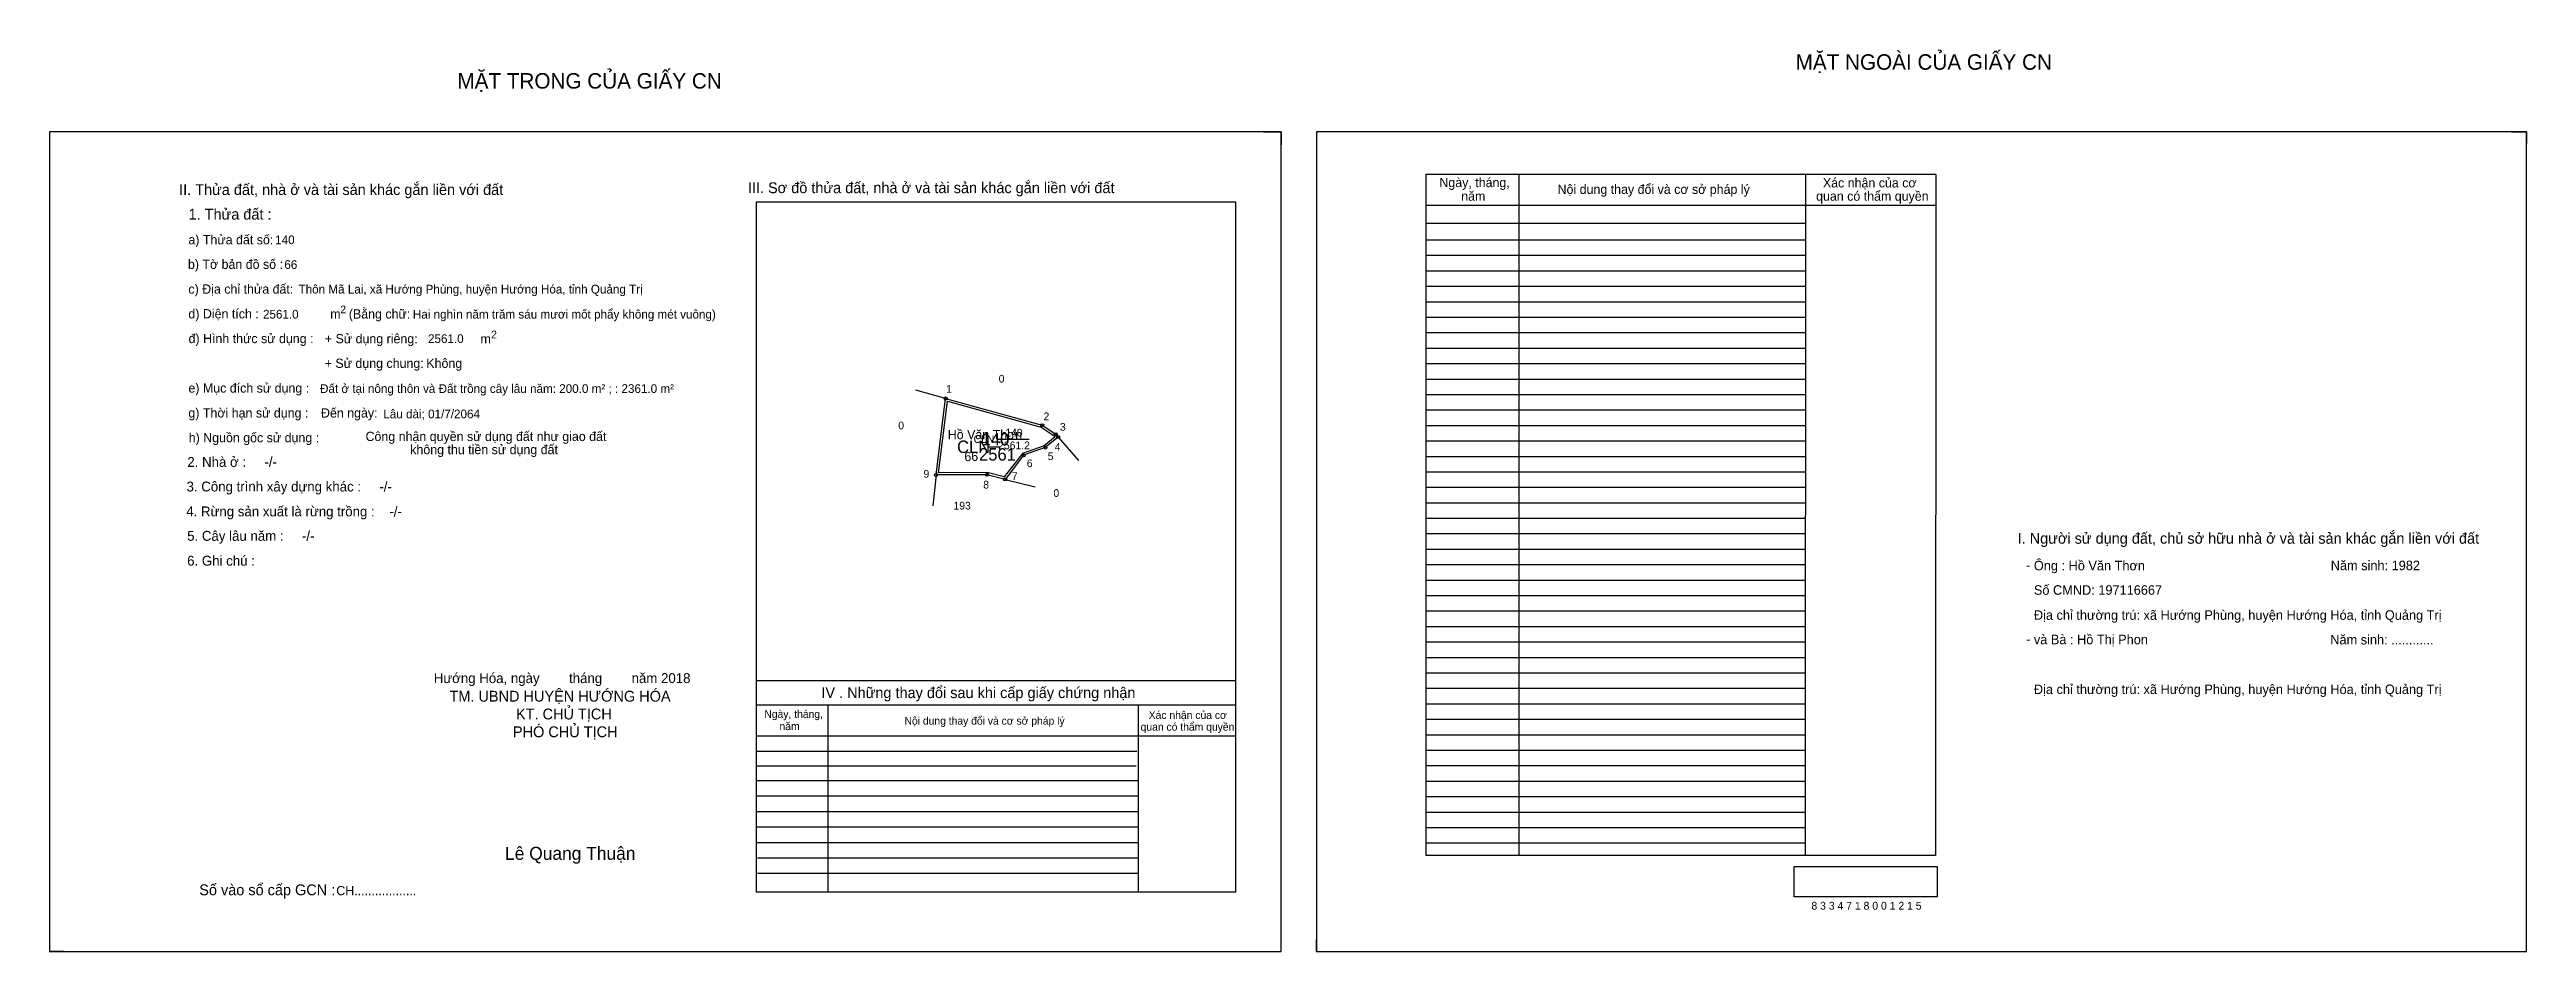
# Model space of a CAD drawing. Extents: x 533000 to 536507, y 1846944 to 1847527.
# Drawn here: x 534906 to 536507, y 1846944 to 1847527 of the extents above.
import ezdxf

# ---------------------------------------------------------------- set-up
doc = ezdxf.new("R2010")
doc.units = 0
for name, color, linetype in [('Default', 7, 'Continuous'), ('Level 10', 7, 'Continuous'), ('Level 11', 7, 'Continuous'), ('Level 13', 7, 'Continuous'), ('Level 2', 7, 'Continuous'), ('Level 27', 7, 'Continuous'), ('Level 3', 7, 'Continuous'), ('Level 36', 7, 'Continuous'), ('Level 4', 7, 'Continuous'), ('Level 5', 7, 'Continuous'), ('Level 55', 7, 'Continuous'), ('Level 6', 7, 'Continuous'), ('Level 7', 7, 'Continuous'), ('Level 8', 7, 'Continuous'), ('Level 9', 7, 'Continuous')]:
    doc.layers.add(name, color=color, linetype=linetype)

msp = doc.modelspace()

# ---------------------------------------------------------------- linework, layer by layer
at = {"layer": 'Level 10'}
for p, q in [((535690.3, 1847473.9), (535701.7, 1847473.9)), ((535701.7, 1847473.9), (535701.7, 1847465.5)), ((536497.1, 1847473.9), (536506.7, 1847473.9)), ((536506.7, 1847473.9), (536506.7, 1847466.5)), ((534905.5, 1846951.7), (534905.5, 1846943.9)), ((534914.7, 1846943.9), (534905.5, 1846943.9)), ((535724.5, 1846943.9), (535724.5, 1846951.7)), ((535724.5, 1846943.9), (535731.5, 1846943.9))]:
    msp.add_line(p, q, dxfattribs=at)
for points in [[(534905.5, 1846943.9), (535701.7, 1846943.9), (535701.7, 1847473.9), (534905.5, 1847473.9)], [(535724.5, 1846943.9), (536506.7, 1846943.9), (536506.7, 1847473.9), (535724.5, 1847473.9)], [(535478.6, 1847252.1), (535484.8, 1847301.5), (535547.2, 1847284.2), (535556, 1847278.4), (535557.6, 1847276.6), (535549.2, 1847269.8), (535535.2, 1847264.8), (535523.3, 1847249.2), (535511.5, 1847252.2)], [(535480.1, 1847253.5), (535486, 1847299.7), (535546.6, 1847282.9), (535555, 1847277.4), (535555.6, 1847276.7), (535548.6, 1847271), (535534.4, 1847265.9), (535522.7, 1847250.8), (535511.7, 1847253.6)]]:
    msp.add_lwpolyline(points, close=True, dxfattribs=at)
at = {"layer": 'Level 11'}
for centre in [(535484.8, 1847301.5), (535547.2, 1847284.2), (535556, 1847278.4), (535557.6, 1847276.6), (535535.2, 1847264.8), (535549.2, 1847269.8), (535478.6, 1847252.1), (535478.6, 1847252.1), (535511.5, 1847252.2), (535523.3, 1847249.2)]:
    msp.add_circle(centre, 1, dxfattribs=at)
at = {"layer": 'Level 27'}
for p, q in [((535484.8, 1847301.5), (535465.5, 1847306.8)), ((535557.6, 1847276.6), (535570.6, 1847261.4)), ((535478.6, 1847252.1), (535476.6, 1847232.2)), ((535523.3, 1847249.2), (535542.7, 1847244.3))]:
    msp.add_line(p, q, dxfattribs=at)
at = {"layer": 'Level 6'}
msp.add_lwpolyline([(536033.4, 1846999), (536125.8, 1846999), (536125.8, 1846979.2), (536033.4, 1846979.2)], close=True, dxfattribs=at)
at = {"layer": 'Level 7'}
for p, q in [((536040.5, 1847403.9), (535795.3, 1847403.9)), ((536040.5, 1847393.9), (535795.3, 1847393.9)), ((536040.5, 1847383.9), (535795.3, 1847383.9)), ((536040.5, 1847373.9), (535795.3, 1847373.9)), ((536040.5, 1847363.9), (535795.3, 1847363.9)), ((536040.5, 1847353.9), (535795.3, 1847353.9)), ((536040.5, 1847343.9), (535795.3, 1847343.9)), ((536040.5, 1847333.9), (535795.3, 1847333.9)), ((536040.5, 1847323.9), (535795.3, 1847323.9)), ((536040.5, 1847313.9), (535795.3, 1847313.9)), ((536040.5, 1847303.9), (535795.3, 1847303.9)), ((536040.5, 1847293.9), (535795.3, 1847293.9)), ((536040.5, 1847283.9), (535795.3, 1847283.9)), ((536040.5, 1847273.9), (535795.3, 1847273.9)), ((535511.9, 1847270.3), (535520.1, 1847270.3)), ((536040.5, 1847263.9), (535795.3, 1847263.9)), ((536040.5, 1847253.9), (535795.3, 1847253.9)), ((536040.5, 1847243.9), (535795.3, 1847243.9)), ((536040.5, 1847233.9), (535795.3, 1847233.9)), ((536040.5, 1847223.9), (535795.3, 1847223.9)), ((536040.5, 1847213.9), (535795.3, 1847213.9)), ((536040.5, 1847203.9), (535795.3, 1847203.9)), ((536040.5, 1847193.9), (535795.3, 1847193.9)), ((536040.5, 1847183.9), (535795.3, 1847183.9)), ((536040.5, 1847173.9), (535795.3, 1847173.9)), ((536040.5, 1847163.9), (535795.3, 1847163.9)), ((536040.5, 1847153.9), (535795.3, 1847153.9)), ((536040.5, 1847143.9), (535795.3, 1847143.9)), ((536040.5, 1847133.9), (535795.3, 1847133.9)), ((536040.5, 1847123.9), (535795.3, 1847123.9)), ((536040.5, 1847113.9), (535795.3, 1847113.9)), ((536040.5, 1847103.9), (535795.3, 1847103.9)), ((536040.5, 1847093.9), (535795.3, 1847093.9)), ((536040.5, 1847083.9), (535795.3, 1847083.9)), ((535608.4, 1847073.3), (535362.3, 1847073.3)), ((536040.5, 1847073.9), (535795.3, 1847073.9)), ((535608, 1847063.8), (535362.3, 1847063.8)), ((535609.3, 1847054.3), (535362.3, 1847054.3)), ((536040.5, 1847063.9), (535795.3, 1847063.9)), ((536040.5, 1847053.9), (535795.3, 1847053.9)), ((535609.3, 1847044.3), (535362.3, 1847044.3)), ((535609.3, 1847034.3), (535362.3, 1847034.3)), ((536040.5, 1847043.9), (535795.3, 1847043.9)), ((536040.5, 1847033.9), (535795.3, 1847033.9)), ((535609.3, 1847024.3), (535362.3, 1847024.3)), ((536040.5, 1847023.9), (535795.3, 1847023.9)), ((535609.3, 1847014.3), (535362.3, 1847014.3)), ((535609.3, 1847004.3), (535363.1, 1847004.3)), ((536040.5, 1847013.9), (535795.3, 1847013.9)), ((535609.3, 1846994.3), (535363.1, 1846994.3))]:
    msp.add_line(p, q, dxfattribs=at)
at = {"layer": 'Level 8'}
for p, q in [((536124.9, 1847446.4), (535795.3, 1847446.4)), ((535795.3, 1847446.4), (535795.3, 1847005.9)), ((535855.3, 1847446.4), (535855.3, 1847005.9)), ((536040.6, 1847446.2), (536040.5, 1847005.9)), ((536124.9, 1847446.4), (536124.7, 1847005.9)), ((535672.3, 1847428.5), (535362.3, 1847428.5)), ((535362.3, 1847428.5), (535362.3, 1846982.5)), ((535672.3, 1846982.5), (535672.3, 1847428.5)), ((536124.9, 1847426.4), (535795.3, 1847426.4)), ((536040.5, 1847414.7), (535795.3, 1847414.7)), ((535672.3, 1847118.9), (535362.3, 1847118.9)), ((535672.3, 1847103.2), (535362.3, 1847103.2)), ((535408.6, 1847103.2), (535408.6, 1846982.5)), ((535609.3, 1847103.2), (535609.3, 1846982.5)), ((535672.3, 1847083.2), (535362.3, 1847083.2)), ((536124.7, 1847005.9), (535795.3, 1847005.9)), ((535362.3, 1846982.5), (535672.3, 1846982.5))]:
    msp.add_line(p, q, dxfattribs=at)
at = {"layer": 'Level 9'}
msp.add_line((535518.8, 1847275.3), (535538.8, 1847275.3), dxfattribs=at)

# ---------------------------------------------------------------- texts
at = {"layer": 'Default'}
for s, p in [('e) Mục đích sử dụng :', (534995.3, 1847305.3)), ('g) Thời hạn sử dụng :', (534995.3, 1847289.2)), ('Đến ngày:', (535081, 1847289.2)), ('h) Nguồn gốc sử dụng :', (534995.5, 1847273.2)), ('Công nhận quyền sử dụng đất như giao đất', (535109.8, 1847274)), ('không thu tiền sử dụng đất', (535138.7, 1847265.5))]:
    msp.add_text(s, height=6, dxfattribs=at).set_placement(p)
at = {"layer": 'Level 13'}
for s, p in [('CLN', (535502.9, 1847272.8)), ('2561.2', (535518.8, 1847268.7)), ('140', (535523.4, 1847276.9))]:
    msp.add_text(s, height=5, dxfattribs=at).set_placement(p)
at = {"layer": 'Level 2'}
msp.add_text('Hồ Văn Thơn', height=6, dxfattribs=at).set_placement((535486.2, 1847275.2))
at = {"layer": 'Level 3'}
msp.add_text('CLN', height=8, dxfattribs=at).set_placement((535492.2, 1847266.3))
at = {"layer": 'Level 36'}
for s, p in [('0', (535519.1, 1847311.8)), ('0', (535454.2, 1847281.6)), ('0', (535554.5, 1847237.9)), ('193', (535489.9, 1847229.7))]:
    msp.add_text(s, height=5, dxfattribs=at).set_placement(p)
at = {"layer": 'Level 4'}
msp.add_text('140', height=8, dxfattribs=at).set_placement((535508.1, 1847271.2))
at = {"layer": 'Level 5'}
msp.add_text('2561', height=8, dxfattribs=at).set_placement((535506.4, 1847261.4))
at = {"layer": 'Level 55'}
for s, height, p in [('1', 0.8, (535484.6, 1847301.5)), ('0', 0.22, (535484.7, 1847301.3)), ('0', 0.22, (535484.7, 1847301.3)), ('0', 0.22, (535484.7, 1847301.3)), ('0', 0.22, (535484.7, 1847301.3)), ('2', 0.8, (535546.9, 1847284.2)), ('0', 0.22, (535547.1, 1847283.9)), ('0', 0.22, (535547.1, 1847283.9)), ('3', 0.8, (535555.7, 1847278.4)), ('0', 0.22, (535555.9, 1847278.2)), ('0', 0.22, (535555.9, 1847278.2)), ('4', 0.8, (535557.3, 1847276.6)), ('0', 0.22, (535557.5, 1847276.4)), ('0', 0.22, (535557.5, 1847276.4)), ('0', 0.22, (535557.5, 1847276.4)), ('6', 0.8, (535535, 1847264.8)), ('0', 0.22, (535535.2, 1847264.6)), ('5', 0.8, (535549, 1847269.8)), ('0', 0.22, (535549.2, 1847269.6)), ('9', 0.8, (535478.3, 1847252.1)), ('193', 0.22, (535478.3, 1847251.8)), ('0', 0.22, (535478.5, 1847251.8)), ('0', 0.22, (535478.5, 1847251.8)), ('8', 0.8, (535511.3, 1847252.2)), ('193', 0.22, (535511.3, 1847252)), ('7', 0.8, (535523, 1847249.2)), ('193', 0.22, (535523, 1847249)), ('0', 0.22, (535523.2, 1847249))]:
    msp.add_text(s, height=height, dxfattribs=at).set_placement(p)
at = {"layer": 'Level 6'}
for s, height, p in [('140', 5.63, (535051.4, 1847401.3)), ('66', 5.63, (535057.3, 1847385.3)), ('Thôn Mã Lai, xã Hướng Phùng, huyện Hướng Hóa, tỉnh Quảng Trị', 5.64, (535066.5, 1847369.4)), ('2561.0', 5.63, (535043.5, 1847353.2)), ('Hai nghìn năm trăm sáu mươi mốt phẩy không mét vuông)', 5.632, (535140.4, 1847353.2)), ('2561.0', 5.63, (535150.2, 1847337.4)), ('Đất ở tại nông thôn và Đất trồng cây lâu năm: 200.0 m² ; : 2361.0 m²', 5.64, (535080.4, 1847305.1)), ('Lâu dài; 01/7/2064', 5.64, (535121.3, 1847288.7)), ('Ông : Hồ Văn Thơn', 6.16, (536188.3, 1847190.4)), ('Năm sinh: 1982', 6.16, (536380.2, 1847190.5)), ('Số CMND: 197116667', 6.16, (536188.3, 1847174.6)), ('Địa chỉ thường trú: xã Hướng Phùng, huyện Hướng Hóa, tỉnh Quảng Trị', 6.16, (536188.3, 1847158.4)), ('và Bà : Hồ Thị Phon', 6.16, (536188.3, 1847142.6)), ('Năm sinh: ............', 6.16, (536379.9, 1847142.5)), ('Địa chỉ thường trú: xã Hướng Phùng, huyện Hướng Hóa, tỉnh Quảng Trị', 6.16, (536188.3, 1847110.4)), ('8 3 3 4 7 1 8 0 0 1 2 1 5', 5.04, (536044.5, 1846971))]:
    msp.add_text(s, height=height, dxfattribs=at).set_placement(p)
at = {"layer": 'Level 7'}
for s, height, p in [('MẶT TRONG CỦA GIẤY CN', 10, (535169.2, 1847501.9)), ('MẶT NGOÀI CỦA GIẤY CN', 10, (536034.3, 1847514.1)), ('II. Thửa đất, nhà ở và tài sản khác gắn liền với đất', 7, (534989.3, 1847433.1)), ('III. Sơ đồ thửa đất, nhà ở và tài sản khác gắn liền với đất', 7, (535357, 1847434.3)), ('Ngày, tháng,', 6, (535804, 1847438.2)), ('năm', 6, (535818.1, 1847429.4)), ('Nội dung thay đổi và cơ sở pháp lý', 6, (535880.4, 1847433.8)), (' quan có thẩm quyền', 6, (536045.3, 1847429.4)), ('Xác nhận của cơ', 6, (536051.9, 1847438)), ('1. Thửa đất :', 7, (534995.4, 1847417.2)), ('a) Thửa đất số:', 6, (534995.3, 1847401.2)), ('b) Tờ bản đồ số :', 6, (534995, 1847385.3)), ('c) Địa chỉ thửa đất:', 6, (534995.3, 1847369.3)), ('d) Diện tích :', 6, (534995.3, 1847353.3)), ('m', 6, (535087, 1847353.2)), ('2', 5, (535093.5, 1847356.6)), ('(Bằng chữ:', 6, (535099, 1847353.2)), ('đ) Hình thức sử dụng :', 6, (534995.4, 1847337.3)), ('+ Sử dụng riêng:', 6, (535083.5, 1847337.2)), ('m', 6, (535184.1, 1847337.1)), ('2', 5, (535191, 1847340.4)), ('+ Sử dụng chung:', 6, (535083.4, 1847321.3)), ('Không', 6, (535149.1, 1847321.3)), ('2. Nhà ở :     -/-', 6.4, (534994.6, 1847257.3)), ('3. Công trình xây dựng khác :     -/-', 6.4, (534994.1, 1847241.4)), ('4. Rừng sản xuất là rừng trồng :    -/-', 6.4, (534993.9, 1847225.3)), ('5. Cây lâu năm :     -/-', 6.4, (534994.5, 1847209.5)), ('I. Người sử dụng đất, chủ sở hữu nhà ở và tài sản khác gắn liền với đất', 7, (536177.8, 1847207.6)), ('6. Ghi chú :', 6.4, (534994.5, 1847193.4)), ('-', 6.4, (536183.2, 1847190.6)), ('-', 6.4, (536183.3, 1847142.8)), ('Hướng Hóa, ngày        tháng        năm 2018', 6.4, (535153.9, 1847117.5)), ('TM. UBND HUYỆN HƯỚNG HÓA', 7, (535164.1, 1847105.5)), ('IV . Những thay đổi sau khi cấp giấy chứng nhận', 7, (535404.5, 1847107.8)), ('KT. CHỦ TỊCH', 7, (535207.1, 1847094)), ('Ngày, tháng,', 5, (535367.6, 1847095)), ('Nội dung thay đổi và cơ sở pháp lý', 5, (535458.2, 1847090.6)), ('Xác nhận của cơ', 5, (535616.1, 1847094.3)), ('PHÓ CHỦ TỊCH', 7, (535205.1, 1847082.5)), ('năm', 5, (535377.4, 1847087.1)), (' quan có thẩm quyền', 5, (535609, 1847086.7)), ('Lê Quang Thuận', 8.4, (535200, 1847003.2)), ('Số vào sổ cấp GCN :', 7, (535002.3, 1846980.3)), ('CH..................', 6, (535090.9, 1846980.3))]:
    msp.add_text(s, height=height, dxfattribs=at).set_placement(p)
msp.add_text('66', height=6, rotation=2, dxfattribs=at).set_placement((535497, 1847260.9))
at = {"layer": 'Level 9'}
for s, p in [('1', (535485.1, 1847305.2)), ('2', (535548.1, 1847287.5)), ('4', (535555.3, 1847267.7)), ('3', (535558.7, 1847280.7)), ('6', (535537.3, 1847257.1)), ('5', (535550.8, 1847261.7)), ('9', (535470.5, 1847250.3)), ('8', (535509.1, 1847243.3)), ('7', (535527.6, 1847248.8))]:
    msp.add_text(s, height=5, dxfattribs=at).set_placement(p)

doc.saveas('drawing.dxf')
